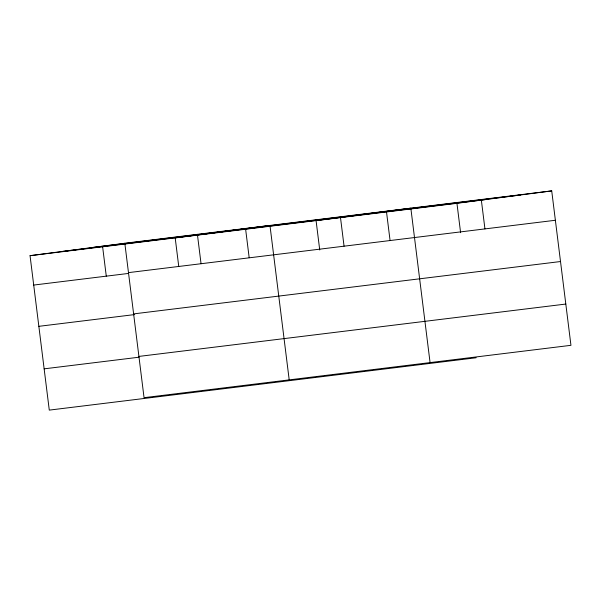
<?xml version="1.0" encoding="UTF-8"?>
<svg xmlns="http://www.w3.org/2000/svg" width="601" height="601" viewBox="0 0 601 601"><rect width="100%" height="100%" fill="white"/><g stroke="black" fill="none" stroke-linecap="round" stroke-linejoin="round"><path stroke-width="0.9" d="M476.18 357.753L49.282 410.115L30.05 255.68L124.82 243.247L551.718 190.885L570.95 345.32L144.052 397.682L124.82 243.247M30.05 255.68L456.948 203.318L551.718 190.885M93.546 247.349L520.443 194.987M61.325 251.579L488.222 199.216M128.479 272.629L555.377 220.266M33.709 285.062L128.614 273.417M133.617 313.895L560.515 261.533M38.847 326.328L134.684 314.571M138.914 356.416L565.811 304.053M44.143 368.841L139.049 357.204M481.273 199.524L484.939 228.906M456.948 203.318L460.606 232.7M430.076 362.598L410.836 208.164L316.073 220.597L319.732 249.978M386.511 211.958L390.057 240.415M340.399 216.803L344.057 246.185M289.201 379.877L269.962 225.443L175.191 237.876L178.737 266.341M245.629 229.236L249.175 257.701M197.391 234.345L201.05 263.726M102.621 246.778L106.279 276.159"/></g></svg>
